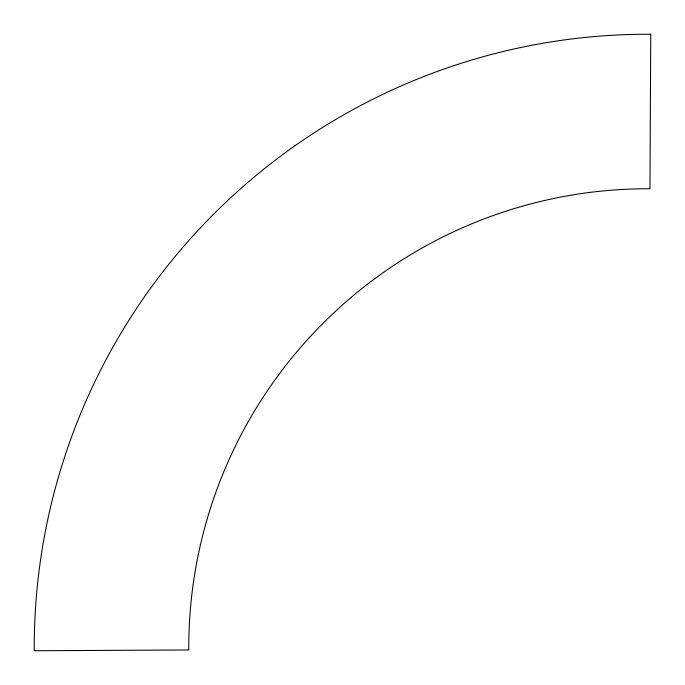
<?xml version="1.0" encoding="UTF-8"?>
<svg xmlns="http://www.w3.org/2000/svg" width="685" height="685" viewBox="0 0 685 685"><rect width="100%" height="100%" fill="white"/><g stroke="black" fill="none" stroke-linecap="round" stroke-linejoin="round"><path stroke-width="1.03" d="M650.75 34.25L649.962 188.769A458.873 458.873 0 0 0 188.769 649.962L34.25 650.75A613.392 613.392 0 0 1 650.75 34.25"/></g></svg>
